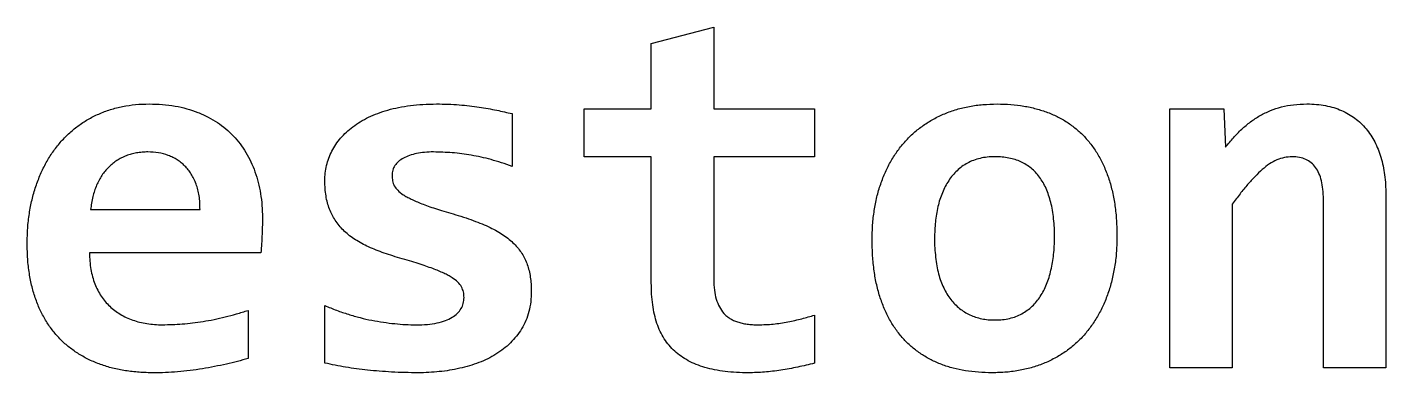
# Model space of a CAD drawing. Extents: x 0 to 260, y 0 to 99.
# Drawn here: x 130.35 to 143.37, y 15.95 to 19.26 of the extents above; entities that cross this region are included whole.
import ezdxf

# ---------------------------------------------------------------- set-up
doc = ezdxf.new("R2010")
doc.units = 0
doc.layers.get('0').update_dxf_attribs({"linetype": 'CONTINUOUS'})

msp = doc.modelspace()

# ---------------------------------------------------------------- linework, layer by layer
at = {"color": 7}
for points in [[(136.332715, 16.810403), (136.332715, 18.020422), (135.688512, 18.020422), (135.688512, 18.480558), (136.332715, 18.480558), (136.332715, 19.106086), (136.930903, 19.262826), (136.930903, 18.480558), (137.897207, 18.480558), (137.897207, 18.020422), (136.930903, 18.020422), (136.930903, 16.843449)], [(134.999017, 18.433965), (134.999013, 17.928373)], [(141.900468, 17.565973), (141.900468, 15.995724), (141.30228, 15.995724), (141.30228, 18.480506), (141.820662, 18.480506), (141.835042, 18.113846)], [(143.372932, 17.658789), (143.372932, 15.995751), (142.774744, 15.995751), (142.774744, 17.612725)], [(130.959084, 17.514115), (132.007352, 17.514247)], [(132.590442, 17.100201), (130.949019, 17.100201)], [(132.467497, 16.54791), (132.467497, 16.08772)], [(133.203735, 16.042397), (133.203735, 16.594026)], [(137.50177, 16.416544), (137.50177, 16.41702)], [(137.897207, 16.501925), (137.897207, 16.041762)], [(131.423543, 15.954555), (131.423543, 15.954767)]]:
    msp.add_lwpolyline(points, dxfattribs=at)
for points in [[(142.709317, 18.522892)], [(138.454413, 17.368224)], [(139.69968, 16.459539)]]:
    msp.add_lwpolyline(points, close=True, dxfattribs=at)
for points in [[(131.148175, 18.472621), (131.186839, 18.484792), (131.226266, 18.494846), (131.266087, 18.502836)], [(131.266087, 18.502836), (131.30697, 18.511038), (131.348267, 18.517124), (131.389751, 18.520828)], [(131.389751, 18.520828), (131.432994, 18.524532), (131.47644, 18.525591), (131.519886, 18.526649)], [(131.519886, 18.526649), (131.562587, 18.526596), (131.605287, 18.524003), (131.647864, 18.521622)], [(131.647864, 18.521622), (131.68833, 18.518711), (131.728684, 18.513684), (131.768652, 18.506541)], [(131.768652, 18.506541), (131.806676, 18.499661), (131.844352, 18.491195), (131.881531, 18.480611)], [(133.806234, 18.468202), (133.840621, 18.477992), (133.875439, 18.486194), (133.910486, 18.493338)], [(133.910486, 18.493338), (133.947876, 18.501011), (133.985527, 18.507096), (134.023365, 18.512123)], [(134.023365, 18.512123), (134.063469, 18.51715), (134.103784, 18.520855), (134.144153, 18.522971)], [(134.144153, 18.522971), (134.187251, 18.525617), (134.23041, 18.525882), (134.273569, 18.526675)], [(134.273569, 18.526675), (134.310967, 18.526464), (134.348366, 18.526675), (134.38573, 18.52403)], [(134.38573, 18.52403), (134.421227, 18.52403), (134.456693, 18.520855), (134.492138, 18.518209)], [(134.492138, 18.518209), (134.525027, 18.515563), (134.557897, 18.513182), (134.590638, 18.509477)], [(134.590638, 18.509477), (134.621647, 18.506038), (134.652541, 18.501275), (134.683386, 18.496513)], [(134.683386, 18.496513), (134.739687, 18.487782), (134.795829, 18.477727), (134.851627, 18.466324)], [(139.259667, 18.474076), (139.29962, 18.485982), (139.340192, 18.495772), (139.381174, 18.503551)], [(139.381174, 18.503551), (139.423967, 18.511488), (139.467207, 18.517309), (139.510589, 18.520749)], [(139.510589, 18.520749), (139.555782, 18.524453), (139.601129, 18.525511), (139.646476, 18.526569)], [(139.646476, 18.526569), (139.690614, 18.526569), (139.734752, 18.523924), (139.778768, 18.521542)], [(139.778768, 18.521542), (139.820665, 18.518632), (139.862451, 18.513605), (139.90387, 18.506461)], [(139.90387, 18.506461), (139.943551, 18.499582), (139.982895, 18.490851), (140.021783, 18.480532)], [(142.266427, 18.46254), (142.300859, 18.476563), (142.336156, 18.488205), (142.372117, 18.497756)], [(142.372117, 18.497756), (142.410124, 18.507811), (142.44887, 18.514954), (142.487872, 18.519452)], [(142.487872, 18.519452), (142.530805, 18.524215), (142.574046, 18.525538), (142.617288, 18.526596)], [(142.617288, 18.526596), (142.648017, 18.526543), (142.678746, 18.526543), (142.709317, 18.522892)], [(142.709316, 18.522839), (142.738004, 18.520193), (142.766551, 18.51596), (142.794875, 18.510668)], [(142.794875, 18.510668), (142.821791, 18.505376), (142.848506, 18.499291), (142.874681, 18.491353)], [(130.836858, 18.314453), (130.867641, 18.337207), (130.899429, 18.358533), (130.932482, 18.377715)], [(130.932482, 18.377715), (130.966128, 18.397294), (131.001084, 18.414545), (131.036734, 18.430208)], [(131.036734, 18.430208), (131.073154, 18.446348), (131.110298, 18.460582), (131.148175, 18.472621)], [(131.881531, 18.480611), (131.917078, 18.470557), (131.952172, 18.458916), (131.986502, 18.445395)], [(131.986502, 18.445395), (132.019819, 18.432166), (132.052417, 18.417244), (132.084283, 18.400813)], [(132.084283, 18.400813), (132.114852, 18.384938), (132.144748, 18.367978), (132.173435, 18.349034)], [(133.543808, 18.35676), (133.569441, 18.372106), (133.595898, 18.386287), (133.622895, 18.399199)], [(133.622895, 18.399199), (133.651578, 18.412957), (133.68087, 18.425393), (133.71061, 18.436585)], [(133.71061, 18.436585), (133.742025, 18.448491), (133.773939, 18.459074), (133.806234, 18.468202)], [(134.851627, 18.466324), (134.900936, 18.45627), (134.949976, 18.444628), (134.999017, 18.433965)], [(138.939722, 18.320221), (138.971294, 18.342181), (139.003875, 18.362687), (139.037503, 18.381313)], [(139.037503, 18.381313), (139.072201, 18.400628), (139.108013, 18.417799), (139.14463, 18.433092)], [(139.14463, 18.433092), (139.182214, 18.448703), (139.220645, 18.462434), (139.259667, 18.474076)], [(140.021783, 18.480532), (140.058991, 18.470478), (140.095782, 18.458836), (140.131786, 18.445316)], [(140.131786, 18.445316), (140.1666, 18.432087), (140.200678, 18.416926), (140.23388, 18.400019)], [(140.23388, 18.400019), (140.266542, 18.383351), (140.298356, 18.365041), (140.328785, 18.344642)], [(142.076617, 18.355411), (142.105768, 18.377106), (142.136248, 18.397188), (142.167927, 18.415074)], [(142.167927, 18.415074), (142.19968, 18.433066), (142.232636, 18.448808), (142.266427, 18.46254)], [(142.874681, 18.491353), (142.899621, 18.483681), (142.924073, 18.47442), (142.948017, 18.464022)], [(142.948017, 18.464022), (142.971136, 18.453968), (142.993781, 18.442855), (143.0156, 18.430235)], [(143.0156, 18.430235), (143.037021, 18.417799), (143.057646, 18.404041), (143.077432, 18.389251)], [(143.077432, 18.389251), (143.096758, 18.374699), (143.115283, 18.359168), (143.132794, 18.342525)], [(130.668618, 18.158428), (130.6937, 18.187665), (130.720184, 18.215711), (130.748424, 18.241851)], [(130.748424, 18.241851), (130.776418, 18.267781), (130.806138, 18.291778), (130.836858, 18.314453)], [(132.173435, 18.349034), (132.201445, 18.330513), (132.228303, 18.310299), (132.253961, 18.288656)], [(132.253961, 18.288656), (132.279373, 18.267225), (132.303608, 18.244391), (132.326578, 18.220341)], [(133.355436, 18.200021), (133.372446, 18.219865), (133.390884, 18.238385), (133.410078, 18.256112)], [(133.410078, 18.256112), (133.430094, 18.274633), (133.450931, 18.292149), (133.472629, 18.308606)], [(133.472629, 18.308606), (133.495468, 18.325804), (133.51926, 18.34197), (133.543808, 18.35676)], [(138.767887, 18.169223), (138.793501, 18.197507), (138.820481, 18.224574), (138.849131, 18.249736)], [(138.849131, 18.249736), (138.877875, 18.274871), (138.908298, 18.29834), (138.939722, 18.320221)], [(140.328785, 18.344642), (140.358615, 18.324534), (140.387115, 18.302679), (140.414344, 18.279237)], [(140.414344, 18.279237), (140.441853, 18.255425), (140.468065, 18.230368), (140.492712, 18.203725)], [(141.911972, 18.202984), (141.937472, 18.231109), (141.96399, 18.258335), (141.991778, 18.284238)], [(141.991778, 18.284238), (142.0188, 18.309373), (142.047023, 18.333318), (142.076617, 18.355411)], [(143.132794, 18.342525), (143.150621, 18.325592), (143.167396, 18.307521), (143.183122, 18.288603)], [(143.183122, 18.288603), (143.199002, 18.269553), (143.213815, 18.249524), (143.227698, 18.228913)], [(130.59672, 18.065692), (130.619069, 18.097812), (130.643119, 18.128742), (130.668618, 18.158428)], [(132.326578, 18.220341), (132.349487, 18.196264), (132.371137, 18.171208), (132.391285, 18.144855)], [(132.391285, 18.144855), (132.411531, 18.118397), (132.430259, 18.090774), (132.447365, 18.062173)], [(133.271316, 18.074211), (133.28273, 18.096436), (133.295538, 18.118053), (133.309421, 18.138928)], [(133.309421, 18.138928), (133.323563, 18.160095), (133.338817, 18.18068), (133.355436, 18.200021)], [(138.69527, 18.080059), (138.717776, 18.111094), (138.74214, 18.140781), (138.767887, 18.169223)], [(140.492712, 18.203725), (140.517588, 18.176843), (140.540869, 18.14848), (140.562453, 18.118899)], [(140.562453, 18.118899), (140.584635, 18.088472), (140.605027, 18.056749), (140.623566, 18.023993)], [(141.835042, 18.113846), (141.860323, 18.143876), (141.885604, 18.173906), (141.911972, 18.202984)], [(143.227698, 18.228913), (143.241764, 18.208011), (143.254875, 18.186501), (143.266523, 18.164223)], [(143.266523, 18.164223), (143.278694, 18.140939), (143.289267, 18.116809), (143.298877, 18.092309)], [(130.534169, 17.965044), (130.553317, 17.999599), (130.574151, 18.033254), (130.59672, 18.065692)], [(131.211445, 17.984756), (131.19747, 17.97576), (131.184113, 17.965706), (131.171182, 17.955281)], [(131.254584, 18.009097), (131.239827, 18.001689), (131.225331, 17.993487), (131.211445, 17.984756)], [(131.300598, 18.03), (131.284924, 18.023914), (131.269619, 18.01677), (131.254584, 18.009097)], [(131.348769, 18.045875), (131.332432, 18.041641), (131.316329, 18.036349), (131.300598, 18.03)], [(131.399098, 18.056722), (131.382183, 18.053812), (131.365355, 18.050372), (131.348769, 18.045875)], [(131.452302, 18.063866), (131.434479, 18.06122), (131.416741, 18.059897), (131.399098, 18.056722)], [(131.508382, 18.066512), (131.489658, 18.066459), (131.470933, 18.066459), (131.452302, 18.063866)], [(131.609038, 18.058575), (131.575822, 18.063866), (131.542101, 18.065189), (131.508382, 18.066512)], [(131.703224, 18.033439), (131.672712, 18.044816), (131.64111, 18.053547), (131.609038, 18.058575)], [(131.747081, 18.014654), (131.732805, 18.021533), (131.718145, 18.027883), (131.703224, 18.033439)], [(131.788063, 17.991635), (131.774854, 18.000102), (131.761155, 18.007774), (131.747081, 18.014654)], [(131.826888, 17.963589), (131.814472, 17.973643), (131.801522, 17.982904), (131.788063, 17.991635)], [(132.447365, 18.062173), (132.464767, 18.033095), (132.480489, 18.003012), (132.494818, 17.972294)], [(132.494818, 17.972294), (132.509502, 17.940835), (132.522723, 17.908688), (132.534362, 17.875959)], [(133.220986, 17.936893), (133.226661, 17.960441), (133.233538, 17.98383), (133.241838, 18.006637)], [(133.241838, 18.006637), (133.250244, 18.029656), (133.260107, 18.05233), (133.271316, 18.074211)], [(133.909045, 17.974463), (133.896191, 17.963086), (133.884849, 17.950122), (133.875253, 17.935623)], [(133.956497, 18.006822), (133.939612, 17.997562), (133.923387, 17.987243), (133.909045, 17.974463)], [(134.015453, 18.032751), (133.995191, 18.025607), (133.975428, 18.017141), (133.956497, 18.006822)], [(134.083756, 18.051537), (134.060626, 18.046774), (134.037738, 18.040689), (134.015453, 18.032751)], [(134.159967, 18.062914), (134.134387, 18.060268), (134.10893, 18.056828), (134.083756, 18.051537)], [(134.245526, 18.066618), (134.216957, 18.066512), (134.188387, 18.066512), (134.159967, 18.062914)], [(134.42527, 18.05868), (134.365514, 18.063443), (134.30552, 18.06503), (134.245526, 18.066618)], [(134.607171, 18.034868), (134.546872, 18.045187), (134.486195, 18.053653), (134.42527, 18.05868)], [(134.700638, 18.016876), (134.669641, 18.023491), (134.638457, 18.029576), (134.607171, 18.034868)], [(134.796981, 17.993064), (134.76506, 18.001795), (134.732951, 18.009732), (134.700638, 18.016876)], [(134.896199, 17.963589), (134.863373, 17.974172), (134.830279, 17.983962), (134.796981, 17.993064)], [(138.577358, 17.874451), (138.593902, 17.910963), (138.6121, 17.946735), (138.632, 17.981581)], [(138.632, 17.981581), (138.651373, 18.015474), (138.672357, 18.048467), (138.69527, 18.080059)], [(139.420718, 17.986052), (139.400996, 17.978379), (139.381805, 17.969648), (139.3632, 17.959435)], [(139.483988, 18.005367), (139.46249, 18.00034), (139.441314, 17.99399), (139.420718, 17.986052)], [(139.55301, 18.016744), (139.5298, 18.014098), (139.506716, 18.010658), (139.483988, 18.005367)], [(139.627779, 18.020448), (139.602812, 18.020422), (139.577839, 18.020422), (139.55301, 18.016744)], [(139.696077, 18.017538), (139.673386, 18.020183), (139.65058, 18.020183), (139.627779, 18.020448)], [(139.760066, 18.008277), (139.738899, 18.012511), (139.717541, 18.015686), (139.696077, 18.017538)], [(139.819741, 17.993196), (139.800186, 17.999546), (139.780213, 18.004308), (139.760066, 18.008277)], [(139.875102, 17.9715), (139.857108, 17.979702), (139.838617, 17.987111), (139.819741, 17.993196)], [(139.926149, 17.944195), (139.909706, 17.954249), (139.892638, 17.96351), (139.875102, 17.9715)], [(140.623566, 18.023993), (140.642682, 17.990206), (140.659828, 17.955334), (140.675332, 17.919748)], [(142.328978, 17.990206), (142.304078, 17.979623), (142.280371, 17.966394), (142.2578, 17.951365)], [(142.400876, 18.012431), (142.376246, 18.007669), (142.352096, 17.999996), (142.328978, 17.990206)], [(142.474931, 18.020369), (142.450089, 18.017723), (142.425246, 18.017194), (142.400876, 18.012431)], [(142.545392, 18.014019), (142.522169, 18.018252), (142.498551, 18.01931), (142.474931, 18.020369)], [(142.605786, 17.995233), (142.586574, 18.003964), (142.566141, 18.01005), (142.545392, 18.014019)], [(142.657552, 17.962875), (142.641748, 17.975839), (142.624336, 17.986687), (142.605786, 17.995233)], [(143.298877, 18.092309), (143.308799, 18.066909), (143.317697, 18.041377), (143.325479, 18.015394)], [(143.325479, 18.015394), (143.333565, 17.988381), (143.340449, 17.960996), (143.346328, 17.933427)], [(130.433512, 17.735677), (130.44701, 17.775894), (130.462448, 17.815475), (130.479527, 17.854316)], [(130.479527, 17.854316), (130.4961, 17.891993), (130.51422, 17.929008), (130.534169, 17.965044)], [(131.066931, 17.841696), (131.047188, 17.812009), (131.030717, 17.780286), (131.016603, 17.747504)], [(131.133077, 17.921494), (131.108342, 17.897417), (131.086095, 17.870482), (131.066931, 17.841696)], [(131.171182, 17.955281), (131.157984, 17.944698), (131.14523, 17.933321), (131.133077, 17.921494)], [(131.862117, 17.931971), (131.850916, 17.943084), (131.839163, 17.953667), (131.826888, 17.963589)], [(131.894471, 17.896015), (131.884424, 17.908715), (131.873559, 17.920621), (131.862117, 17.931971)], [(131.92323, 17.855031), (131.914396, 17.869318), (131.904872, 17.882944), (131.894471, 17.896015)], [(131.948395, 17.809734), (131.940779, 17.825344), (131.932374, 17.840373), (131.92323, 17.855031)], [(132.534362, 17.875959), (132.546284, 17.842436), (132.556546, 17.808332), (132.565278, 17.773856)], [(133.203733, 17.790208), (133.204553, 17.815078), (133.205373, 17.839711), (133.208045, 17.864265)], [(133.208045, 17.864265), (133.210715, 17.888606), (133.215234, 17.912948), (133.220986, 17.936893)], [(133.854404, 17.891781), (133.849914, 17.875642), (133.848924, 17.858497), (133.847932, 17.841537)], [(133.847932, 17.841537), (133.849122, 17.82381), (133.850287, 17.80595), (133.853684, 17.788382)], [(133.875253, 17.935623), (133.866199, 17.922129), (133.858698, 17.907312), (133.854404, 17.891781)], [(134.999013, 17.928373), (134.96484, 17.940279), (134.930667, 17.95245), (134.896199, 17.963589)], [(138.531343, 17.758696), (138.544858, 17.79796), (138.560221, 17.836616), (138.577358, 17.874451)], [(139.220842, 17.842251), (139.207243, 17.826112), (139.195038, 17.808861), (139.183456, 17.791213)], [(139.263981, 17.886833), (139.248844, 17.872811), (139.234174, 17.858047), (139.220842, 17.842251)], [(139.310715, 17.926362), (139.294313, 17.914191), (139.27892, 17.900698), (139.263981, 17.886833)], [(139.3632, 17.959435), (139.344986, 17.949646), (139.327334, 17.938533), (139.310715, 17.926362)], [(139.972883, 17.911122), (139.958061, 17.923028), (139.94241, 17.934141), (139.926149, 17.944195)], [(140.015302, 17.871567), (140.002057, 17.88559), (139.987896, 17.898925), (139.972883, 17.911122)], [(140.053408, 17.825556), (140.041624, 17.841696), (140.028947, 17.857041), (140.015302, 17.871567)], [(140.675332, 17.919748), (140.691517, 17.882574), (140.705913, 17.844659), (140.718471, 17.806136)], [(142.188778, 17.898158), (142.16473, 17.876991), (142.142068, 17.854316), (142.119756, 17.831297)], [(142.2578, 17.951365), (142.233537, 17.935226), (142.210587, 17.917366), (142.188778, 17.898158)], [(142.699972, 17.918292), (142.68778, 17.934697), (142.673482, 17.949857), (142.657552, 17.962875)], [(142.732326, 17.861513), (142.723499, 17.881357), (142.712924, 17.900751), (142.699972, 17.918292)], [(142.756051, 17.791054), (142.750137, 17.815131), (142.742364, 17.838785), (142.732326, 17.861513)], [(143.346328, 17.933427), (143.352467, 17.90464), (143.357512, 17.875615), (143.361428, 17.846432)], [(143.361428, 17.846432), (143.365495, 17.81611), (143.368344, 17.785657), (143.370056, 17.755124)], [(130.397564, 17.609153), (130.407679, 17.651831), (130.419559, 17.694111), (130.433512, 17.735677)], [(131.016603, 17.747504), (131.001367, 17.712129), (130.988876, 17.675564), (130.979935, 17.638231)], [(131.969964, 17.75941), (131.963609, 17.776608), (131.956442, 17.793356), (131.948395, 17.809734)], [(131.987219, 17.704774), (131.982376, 17.723295), (131.976615, 17.741498), (131.969964, 17.75941)], [(132.565278, 17.773856), (132.574235, 17.738508), (132.581581, 17.702736), (132.587566, 17.666727)], [(133.206609, 17.714722), (133.204704, 17.739857), (133.204227, 17.765019), (133.203733, 17.790208)], [(133.215237, 17.644978), (133.211405, 17.667997), (133.208387, 17.691386), (133.206609, 17.714722)], [(133.853684, 17.788382), (133.856809, 17.772242), (133.861814, 17.756182), (133.869501, 17.741657)], [(133.869501, 17.741657), (133.877814, 17.726046), (133.889265, 17.711944), (133.901855, 17.699217)], [(138.495395, 17.63503), (138.505372, 17.676781), (138.517371, 17.718082), (138.531343, 17.758696)], [(139.150383, 17.735836), (139.140043, 17.716521), (139.130793, 17.696466), (139.122343, 17.676172)], [(139.183456, 17.791213), (139.171652, 17.773221), (139.160495, 17.754806), (139.150383, 17.735836)], [(140.0872, 17.773777), (140.076836, 17.791504), (140.065602, 17.80894), (140.053408, 17.825556)], [(140.116678, 17.716257), (140.107915, 17.735836), (140.098035, 17.75515), (140.0872, 17.773777)], [(140.141123, 17.652995), (140.133842, 17.674426), (140.125875, 17.695619), (140.116678, 17.716257)], [(140.718471, 17.806136), (140.731647, 17.765734), (140.742802, 17.724644), (140.752262, 17.683184)], [(142.048577, 17.754383), (142.023429, 17.725464), (141.99948, 17.695487), (141.975961, 17.665218)], [(142.119756, 17.831297), (142.095422, 17.806162), (142.071501, 17.780736), (142.048577, 17.754383)], [(142.769711, 17.708372), (142.767018, 17.73618), (142.762716, 17.763882), (142.756051, 17.791054)], [(143.370056, 17.755124), (143.371855, 17.72303), (143.372385, 17.690909), (143.372932, 17.658789)], [(130.371681, 17.476121), (130.378598, 17.520782), (130.387145, 17.56518), (130.397564, 17.609153)], [(130.979935, 17.638231), (130.970152, 17.597379), (130.964618, 17.555602), (130.959084, 17.514115)], [(131.999442, 17.645798), (131.996382, 17.665642), (131.992308, 17.685353), (131.987219, 17.704774)], [(132.005913, 17.582536), (132.004775, 17.603703), (132.002674, 17.624843), (131.999442, 17.645798)], [(132.007352, 17.514247), (132.007244, 17.537001), (132.007135, 17.559808), (132.005913, 17.582536)], [(132.587566, 17.666727), (132.593746, 17.629553), (132.598474, 17.592141), (132.601227, 17.55457)], [(133.228897, 17.579546), (133.223261, 17.601242), (133.21888, 17.622991), (133.215237, 17.644978)], [(133.901855, 17.699217), (133.91778, 17.683078), (133.935522, 17.669134), (133.95434, 17.656805)], [(133.95434, 17.656805), (133.965757, 17.649396), (133.977568, 17.642517), (133.98957, 17.635903)], [(133.98957, 17.635903), (134.003053, 17.628494), (134.016777, 17.62188), (134.030551, 17.615001)], [(134.030551, 17.615001), (134.046257, 17.607328), (134.062027, 17.599655), (134.078004, 17.592776)], [(134.078004, 17.592776), (134.095787, 17.584838), (134.113825, 17.577694), (134.131927, 17.570551)], [(138.47023, 17.504881), (138.477001, 17.54859), (138.485126, 17.592035), (138.495395, 17.63503)], [(139.098617, 17.611455), (139.091423, 17.588701), (139.085333, 17.565682), (139.079925, 17.542425)], [(139.122343, 17.676172), (139.113511, 17.655006), (139.10555, 17.633363), (139.098617, 17.611455)], [(140.161972, 17.583251), (140.155961, 17.606798), (140.148936, 17.630002), (140.141123, 17.652995)], [(140.177789, 17.507765), (140.173574, 17.533165), (140.168341, 17.558353), (140.161972, 17.583251)], [(140.752262, 17.683184), (140.762245, 17.639448), (140.770344, 17.595316), (140.776707, 17.550892)], [(141.975961, 17.665218), (141.95046, 17.632384), (141.925464, 17.599205), (141.900468, 17.565973)], [(142.774744, 17.612725), (142.773765, 17.64466), (142.772786, 17.676569), (142.769711, 17.708372)], [(130.355863, 17.335918), (130.359042, 17.382855), (130.364478, 17.429633), (130.371681, 17.476121)], [(132.601227, 17.55457), (132.604083, 17.515597), (132.604812, 17.476491), (132.60554, 17.437386)], [(133.24831, 17.519168), (133.240721, 17.539012), (133.234244, 17.559094), (133.228897, 17.579546)], [(133.273474, 17.463077), (133.264063, 17.481333), (133.255662, 17.500013), (133.24831, 17.519168)], [(133.303671, 17.411324), (133.292791, 17.427993), (133.282652, 17.445323), (133.273474, 17.463077)], [(134.131927, 17.570551), (134.152186, 17.562613), (134.172524, 17.554676), (134.19304, 17.547532)], [(134.19304, 17.547532), (134.216614, 17.539065), (134.240422, 17.531392), (134.264219, 17.523719)], [(134.264219, 17.523719), (134.290542, 17.515253), (134.316849, 17.506521), (134.343306, 17.498584)], [(134.343306, 17.498584), (134.3729, 17.489588), (134.402679, 17.481121), (134.43246, 17.472655)], [(134.43246, 17.472655), (134.466343, 17.462601), (134.500226, 17.452546), (134.533835, 17.441778)], [(138.454413, 17.368277), (138.457644, 17.413997), (138.463208, 17.459558), (138.47023, 17.504881)], [(139.079925, 17.542425), (139.068677, 17.494112), (139.060375, 17.445085), (139.05548, 17.395767)], [(140.188573, 17.425797), (140.185658, 17.453208), (140.182308, 17.480566), (140.177789, 17.507765)], [(140.776707, 17.550892), (140.783407, 17.50414), (140.788182, 17.457124), (140.791087, 17.409975)], [(130.35083, 17.188466), (130.351686, 17.237705), (130.352541, 17.286891), (130.355863, 17.335918)], [(132.604821, 17.368382), (132.60422, 17.339146), (132.603053, 17.30991), (132.601945, 17.280673)], [(132.60554, 17.437386), (132.605417, 17.414367), (132.605294, 17.391401), (132.604821, 17.368382)], [(133.33962, 17.361715), (133.326687, 17.37759), (133.314791, 17.394179), (133.303671, 17.411324)], [(133.381321, 17.316418), (133.366665, 17.330706), (133.352618, 17.345813), (133.33962, 17.361715)], [(134.533835, 17.441778), (134.564985, 17.431724), (134.595899, 17.420876), (134.626583, 17.409419)], [(134.626583, 17.409419), (134.654818, 17.398836), (134.682859, 17.387988), (134.710703, 17.376346)], [(134.710703, 17.376346), (134.736384, 17.365763), (134.761899, 17.354651), (134.786915, 17.342559)], [(134.786915, 17.342559), (134.810077, 17.331447), (134.83281, 17.319276), (134.855218, 17.306602)], [(138.449381, 17.224343), (138.450201, 17.272418), (138.451021, 17.320413), (138.454413, 17.368224)], [(139.05548, 17.395767), (139.050336, 17.343961), (139.048955, 17.291838), (139.047569, 17.239689)], [(140.195762, 17.338088), (140.19428, 17.367377), (140.191677, 17.396613), (140.188573, 17.425797)], [(140.197932, 17.244663), (140.197641, 17.275805), (140.197349, 17.306973), (140.195762, 17.338088)], [(140.791087, 17.409975), (140.794183, 17.359731), (140.795151, 17.309354), (140.79612, 17.25903)], [(132.601945, 17.280673), (132.600762, 17.249505), (132.599643, 17.218337), (132.597631, 17.187196)], [(133.428773, 17.273979), (133.412265, 17.287208), (133.39647, 17.301522), (133.381321, 17.316418)], [(133.481977, 17.235165), (133.4637, 17.247336), (133.445855, 17.2603), (133.428773, 17.273979)], [(133.541652, 17.198493), (133.521343, 17.210135), (133.501414, 17.222306), (133.481977, 17.235165)], [(133.60636, 17.164706), (133.584405, 17.17529), (133.562821, 17.186402), (133.541652, 17.198493)], [(134.855218, 17.306602), (134.876017, 17.294961), (134.896531, 17.282525), (134.916331, 17.269217)], [(134.916331, 17.269217), (134.935206, 17.256517), (134.953432, 17.242758), (134.970973, 17.228233)], [(134.970973, 17.228233), (134.987181, 17.214739), (135.002804, 17.20069), (135.017706, 17.18582)], [(138.454413, 17.070435), (138.451336, 17.121658), (138.450357, 17.172988), (138.449381, 17.224343)], [(139.047569, 17.239689), (139.047784, 17.20823), (139.047992, 17.176798), (139.049738, 17.145445)], [(140.189303, 17.083691), (140.194936, 17.137137), (140.196434, 17.190953), (140.197932, 17.244663)], [(140.79612, 17.25903), (140.795194, 17.211299), (140.794268, 17.163568), (140.791087, 17.115943)], [(130.355863, 17.041013), (130.352505, 17.090041), (130.351668, 17.139227), (130.35083, 17.188466)], [(130.949019, 17.100201), (130.949371, 17.072843), (130.949725, 17.045485), (130.951894, 17.018259)], [(132.597631, 17.187196), (132.595752, 17.158171), (132.593097, 17.129199), (132.590442, 17.100201)], [(133.67682, 17.133803), (133.653057, 17.143328), (133.629502, 17.153647), (133.60636, 17.164706)], [(133.75375, 17.104302), (133.727945, 17.113827), (133.702263, 17.123352), (133.67682, 17.133803)], [(133.834994, 17.076282), (133.807728, 17.085014), (133.780672, 17.094539), (133.75375, 17.104302)], [(133.92271, 17.049824), (133.893392, 17.058291), (133.864074, 17.066757), (133.834994, 17.076282)], [(135.017706, 17.18582), (135.032129, 17.171532), (135.045876, 17.156372), (135.058688, 17.140523)], [(135.058688, 17.140523), (135.071118, 17.125177), (135.082664, 17.109091), (135.093199, 17.092343)], [(135.093199, 17.092343), (135.103552, 17.075938), (135.112924, 17.058846), (135.121239, 17.041305)], [(138.468793, 16.92592), (138.462092, 16.973889), (138.457318, 17.022122), (138.454413, 17.070435)], [(139.049738, 17.145445), (139.051352, 17.115917), (139.054329, 17.086442), (139.057647, 17.057021)], [(140.163419, 16.933434), (140.174952, 16.98299), (140.183975, 17.033182), (140.189303, 17.083691)], [(140.791087, 17.115943), (140.788061, 17.070488), (140.782991, 17.025112), (140.775988, 16.980053)], [(130.371681, 16.90298), (130.364428, 16.948753), (130.359027, 16.994817), (130.355863, 17.041013)], [(130.951894, 17.018259), (130.953948, 16.992595), (130.957625, 16.966851), (130.96196, 16.941318)], [(130.96196, 16.941318), (130.966065, 16.917241), (130.970759, 16.893085), (130.977059, 16.869431)], [(134.015458, 17.022678), (133.984579, 17.031938), (133.953644, 17.040934), (133.92271, 17.049824)], [(134.098859, 16.996749), (134.071191, 17.005745), (134.043347, 17.014211), (134.015458, 17.022678)], [(134.172914, 16.971613), (134.148281, 16.98008), (134.123641, 16.988547), (134.098859, 16.996749)], [(134.237622, 16.948595), (134.216167, 16.956532), (134.194543, 16.964205), (134.172914, 16.971613)], [(134.294421, 16.92637), (134.275614, 16.934042), (134.256684, 16.941451), (134.237622, 16.948595)], [(135.121239, 17.041305), (135.129663, 17.023577), (135.137003, 17.005242), (135.143528, 16.986668)], [(135.143528, 16.986668), (135.150166, 16.967883), (135.155963, 16.948568), (135.160784, 16.929148)], [(135.160784, 16.929148), (135.165843, 16.908775), (135.169825, 16.888084), (135.173007, 16.867315)], [(139.057647, 17.057021), (139.060766, 17.029345), (139.064195, 17.001696), (139.069151, 16.974338)], [(139.069151, 16.974338), (139.073789, 16.948674), (139.079761, 16.923327), (139.086407, 16.898138)], [(140.144726, 16.86369), (140.151936, 16.886708), (140.157958, 16.909965), (140.163419, 16.933434)], [(140.775988, 16.980053), (140.769156, 16.936106), (140.760483, 16.89245), (140.750103, 16.849217)], [(130.397564, 16.774287), (130.387038, 16.816753), (130.378533, 16.859721), (130.371681, 16.90298)], [(130.977059, 16.869431), (130.983103, 16.846677), (130.990625, 16.824399), (130.999347, 16.802545)], [(130.999347, 16.802545), (131.007667, 16.781642), (131.017079, 16.761349), (131.027387, 16.741452)], [(134.34403, 16.904674), (134.327666, 16.912347), (134.311093, 16.91949), (134.294421, 16.92637)], [(134.387169, 16.882978), (134.373043, 16.890651), (134.358619, 16.897795), (134.34403, 16.904674)], [(134.423837, 16.861282), (134.411862, 16.868955), (134.39963, 16.876099), (134.387169, 16.882978)], [(134.479198, 16.818128), (134.462659, 16.834797), (134.443595, 16.848661), (134.423837, 16.861282)], [(134.513709, 16.772832), (134.504372, 16.789501), (134.492616, 16.804688), (134.479198, 16.818128)], [(135.173007, 16.867315), (135.176331, 16.845619), (135.178783, 16.823791), (135.180196, 16.801883)], [(135.180196, 16.801883), (135.181704, 16.7786), (135.182022, 16.755422), (135.182366, 16.732139)], [(136.336311, 16.701844), (136.334115, 16.737986), (136.333411, 16.774208), (136.332715, 16.810403)], [(136.930903, 16.843449), (136.932146, 16.809847), (136.93339, 16.776218), (136.937374, 16.742802)], [(138.493238, 16.791485), (138.483113, 16.835908), (138.475098, 16.880808), (138.468793, 16.92592)], [(139.086407, 16.898138), (139.092675, 16.874326), (139.099541, 16.850725), (139.107976, 16.827653)], [(139.107976, 16.827653), (139.11594, 16.805958), (139.125303, 16.784632), (139.135297, 16.763677)], [(140.121001, 16.798258), (140.129725, 16.819689), (140.137779, 16.841571), (140.144726, 16.86369)], [(140.750103, 16.849217), (140.740097, 16.807519), (140.728506, 16.766191), (140.714874, 16.725551)], [(130.433512, 16.654219), (130.419506, 16.693589), (130.407614, 16.7337), (130.397564, 16.774287)], [(131.027387, 16.741452), (131.037463, 16.721873), (131.048396, 16.702929), (131.06046, 16.684646)], [(131.06046, 16.684646), (131.072152, 16.666919), (131.084907, 16.64988), (131.098566, 16.633608)], [(134.532401, 16.724678), (134.52866, 16.741346), (134.522181, 16.757751), (134.513709, 16.772832)], [(134.530965, 16.615325), (134.535529, 16.633317), (134.536841, 16.651997), (134.538154, 16.670729)], [(134.538154, 16.670729), (134.537254, 16.688985), (134.536328, 16.707056), (134.532401, 16.724678)], [(135.182366, 16.732139), (135.18136, 16.698034), (135.180328, 16.663929), (135.176606, 16.630063)], [(136.346375, 16.601911), (136.341671, 16.635063), (136.338345, 16.668427), (136.336311, 16.701844)], [(136.937374, 16.742802), (136.940904, 16.713142), (136.946582, 16.683641), (136.955347, 16.655092)], [(138.527749, 16.667104), (138.514253, 16.707956), (138.502802, 16.749522), (138.493238, 16.791485)], [(139.135297, 16.763677), (139.144766, 16.743833), (139.154802, 16.724228), (139.166213, 16.705442)], [(139.166213, 16.705442), (139.177294, 16.687186), (139.189676, 16.66975), (139.202881, 16.652949)], [(140.024658, 16.632179), (140.037747, 16.648319), (140.049942, 16.665146), (140.061326, 16.682503)], [(140.061326, 16.682503), (140.07305, 16.700495), (140.083916, 16.718857), (140.09368, 16.73788)], [(140.09368, 16.73788), (140.103774, 16.757459), (140.112693, 16.777779), (140.121001, 16.798258)], [(140.714874, 16.725551), (140.701623, 16.686048), (140.686447, 16.647181), (140.669578, 16.609081)], [(130.479527, 16.543491), (130.462245, 16.579554), (130.446911, 16.616542), (130.433512, 16.654219)], [(130.534888, 16.442103), (130.514633, 16.474885), (130.496176, 16.508751), (130.479527, 16.543491)], [(131.098566, 16.633608), (131.11209, 16.617468), (131.1265, 16.602123), (131.141704, 16.587571)], [(131.141704, 16.587571), (131.15695, 16.573018), (131.172993, 16.559234), (131.189876, 16.546587)], [(131.189876, 16.546587), (131.206909, 16.533887), (131.224797, 16.522245), (131.24308, 16.511371)], [(132.356775, 16.514149), (132.393811, 16.524997), (132.430654, 16.536374), (132.467497, 16.54791)], [(133.203735, 16.594026), (133.241177, 16.578416), (133.27862, 16.562858), (133.316614, 16.54873)], [(133.316614, 16.54873), (133.35383, 16.534971), (133.391573, 16.522536), (133.429493, 16.51063)], [(134.474166, 16.520419), (134.487668, 16.533648), (134.499547, 16.548703), (134.509396, 16.565002)], [(134.509396, 16.565002), (134.518887, 16.580612), (134.526488, 16.597678), (134.530965, 16.615325)], [(135.176606, 16.630063), (135.173148, 16.598577), (135.167351, 16.567277), (135.15935, 16.536585)], [(136.363631, 16.508434), (136.356511, 16.539311), (136.350826, 16.570531), (136.346375, 16.601911)], [(136.955347, 16.655092), (136.963203, 16.629428), (136.97354, 16.604636), (136.986263, 16.581035)], [(136.986263, 16.581035), (136.998154, 16.559075), (137.012129, 16.537988), (137.028683, 16.519202)], [(138.571607, 16.552778), (138.555197, 16.590163), (138.540552, 16.628343), (138.527749, 16.667104)], [(138.624092, 16.447818), (138.604687, 16.48179), (138.587336, 16.516927), (138.571607, 16.552778)], [(139.202881, 16.652949), (139.215491, 16.63681), (139.228855, 16.621464), (139.243143, 16.606938)], [(139.243143, 16.606938), (139.25718, 16.592651), (139.27211, 16.579263), (139.28772, 16.566668)], [(139.28772, 16.566668), (139.302859, 16.554498), (139.318636, 16.543121), (139.335172, 16.532881)], [(139.884458, 16.51571), (139.902418, 16.525499), (139.919611, 16.536876), (139.936224, 16.548783)], [(139.936224, 16.548783), (139.952806, 16.560689), (139.96881, 16.573653), (139.983677, 16.587597)], [(139.983677, 16.587597), (139.998358, 16.601355), (140.011931, 16.616489), (140.024658, 16.632179)], [(140.669578, 16.609081), (140.653304, 16.572304), (140.635452, 16.536215), (140.615655, 16.501237)], [(130.599596, 16.349366), (130.576275, 16.379), (130.55472, 16.410035), (130.534888, 16.442103)], [(131.24308, 16.511371), (131.261789, 16.500258), (131.280912, 16.489675), (131.300598, 16.480441)], [(131.300598, 16.480441), (131.320723, 16.470916), (131.341438, 16.462714), (131.36243, 16.455305)], [(131.36243, 16.455305), (131.384172, 16.447632), (131.406212, 16.440753), (131.428576, 16.435197)], [(131.428576, 16.435197), (131.451562, 16.429376), (131.47489, 16.425143), (131.498317, 16.421439)], [(131.498317, 16.421439), (131.522423, 16.417735), (131.546635, 16.414559), (131.570933, 16.412707)], [(131.570933, 16.412707), (131.596513, 16.410062), (131.622188, 16.410062), (131.647864, 16.409797)], [(131.647864, 16.409797), (131.710725, 16.412443), (131.773586, 16.412972), (131.836236, 16.417735)], [(131.836236, 16.417735), (131.903385, 16.422762), (131.970292, 16.431493), (132.03683, 16.442076)], [(132.03683, 16.442076), (132.071937, 16.447632), (132.106942, 16.453718), (132.141801, 16.460862)], [(132.141801, 16.460862), (132.177443, 16.468005), (132.212933, 16.475943), (132.248209, 16.484674)], [(132.248209, 16.484674), (132.28461, 16.49367), (132.320784, 16.503724), (132.356775, 16.514149)], [(133.429493, 16.51063), (133.466648, 16.498988), (133.503971, 16.487876), (133.541654, 16.478271)], [(133.541654, 16.478271), (133.578986, 16.468746), (133.616671, 16.46028), (133.654533, 16.453136)], [(133.654533, 16.453136), (133.691295, 16.445992), (133.728224, 16.439907), (133.765255, 16.43435)], [(133.765255, 16.43435), (133.801105, 16.429059), (133.837051, 16.424296), (133.873102, 16.420592)], [(133.873102, 16.420592), (133.907774, 16.416888), (133.942543, 16.414242), (133.977353, 16.412655)], [(133.977353, 16.412655), (134.01112, 16.410009), (134.044924, 16.410009), (134.078729, 16.409744)], [(134.078729, 16.409744), (134.11473, 16.40985), (134.150731, 16.40985), (134.186575, 16.413977)], [(134.186575, 16.413977), (134.218182, 16.416623), (134.249666, 16.421121), (134.280761, 16.427736)], [(134.280761, 16.427736), (134.307382, 16.433292), (134.333719, 16.440436), (134.35913, 16.449961)], [(134.35913, 16.449961), (134.381593, 16.458427), (134.403334, 16.469011), (134.423838, 16.481605)], [(134.423838, 16.481605), (134.441933, 16.492717), (134.459062, 16.505682), (134.474166, 16.520419)], [(135.129872, 16.44959), (135.118399, 16.422523), (135.104929, 16.396303), (135.089609, 16.371221)], [(135.15935, 16.536585), (135.151619, 16.506926), (135.141832, 16.477795), (135.129872, 16.44959)], [(136.387357, 16.423608), (136.378059, 16.451469), (136.37023, 16.479832), (136.363631, 16.508434)], [(136.418272, 16.345953), (136.406316, 16.371088), (136.396177, 16.39715), (136.387357, 16.423608)], [(137.028683, 16.519202), (137.036877, 16.509942), (137.045704, 16.501211), (137.055285, 16.493273)], [(137.055285, 16.493273), (137.065016, 16.485336), (137.075526, 16.478456), (137.086201, 16.471577)], [(137.086201, 16.471577), (137.097414, 16.464433), (137.108807, 16.457819), (137.120712, 16.452263)], [(137.120712, 16.452263), (137.133237, 16.446177), (137.146329, 16.441415), (137.159537, 16.437181)], [(137.159537, 16.437181), (137.173753, 16.432419), (137.188099, 16.428186), (137.202675, 16.425011)], [(137.202675, 16.425011), (137.218315, 16.421571), (137.234219, 16.41919), (137.250128, 16.417073)], [(137.250128, 16.417073), (137.267117, 16.414427), (137.284109, 16.412575), (137.301175, 16.411252)], [(137.301175, 16.411252), (137.319572, 16.411252), (137.338055, 16.408606), (137.356536, 16.408606)], [(137.356536, 16.408606), (137.405035, 16.412046), (137.453534, 16.412046), (137.50177, 16.416544)], [(137.50177, 16.41702), (137.549025, 16.421518), (137.596027, 16.428926), (137.642689, 16.437922)], [(137.642689, 16.437922), (137.687597, 16.446653), (137.732189, 16.456708), (137.776419, 16.468138)], [(137.776419, 16.468138), (137.816884, 16.478721), (137.857045, 16.490363), (137.897207, 16.501925)], [(138.685205, 16.353626), (138.663102, 16.383868), (138.642656, 16.4153), (138.624092, 16.447818)], [(139.335172, 16.532881), (139.351788, 16.522562), (139.369168, 16.513567), (139.386939, 16.505576)], [(139.386939, 16.505576), (139.404774, 16.497374), (139.423002, 16.49023), (139.441581, 16.48388)], [(139.441581, 16.48388), (139.460665, 16.47753), (139.480121, 16.472239), (139.499818, 16.468005)], [(139.499818, 16.468005), (139.520461, 16.463507), (139.54137, 16.460597), (139.562369, 16.458745)], [(139.562369, 16.458745), (139.584113, 16.456099), (139.605955, 16.456099), (139.627789, 16.455835)], [(139.627789, 16.455835), (139.651805, 16.455914), (139.675825, 16.455914), (139.69968, 16.459539)], [(139.699681, 16.459618), (139.72193, 16.462264), (139.744034, 16.465968), (139.765827, 16.470995)], [(139.765827, 16.470995), (139.786795, 16.476022), (139.807473, 16.482108), (139.827659, 16.489781)], [(139.827659, 16.489781), (139.847164, 16.496924), (139.866208, 16.505656), (139.884458, 16.51571)], [(140.615655, 16.501237), (140.596335, 16.467079), (140.57516, 16.43398), (140.552385, 16.402018)], [(130.672932, 16.266684), (130.646863, 16.292878), (130.622387, 16.320394), (130.599596, 16.349366)], [(135.039281, 16.300048), (135.021313, 16.277558), (135.002142, 16.256259), (134.981763, 16.236045)], [(135.089609, 16.371221), (135.074451, 16.34635), (135.057484, 16.322723), (135.039281, 16.300048)], [(136.457097, 16.276209), (136.442768, 16.298698), (136.429692, 16.321902), (136.418272, 16.345953)], [(138.754946, 16.268774), (138.730035, 16.295629), (138.706827, 16.324046), (138.685205, 16.353626)], [(140.480487, 16.311425), (140.455182, 16.282876), (140.428261, 16.255757), (140.399962, 16.230171)], [(140.552385, 16.402018), (140.530001, 16.370586), (140.506071, 16.340264), (140.480487, 16.311425)], [(130.755614, 16.193341), (130.726659, 16.216096), (130.699, 16.240622), (130.672932, 16.266684)], [(130.846924, 16.129365), (130.815355, 16.148944), (130.784825, 16.170323), (130.755614, 16.193341)], [(134.916336, 16.178525), (134.893089, 16.160533), (134.868766, 16.143732), (134.843719, 16.128201)], [(134.981763, 16.236045), (134.961128, 16.215672), (134.939256, 16.196384), (134.916336, 16.178525)], [(136.503112, 16.212947), (136.486388, 16.233055), (136.471141, 16.254196), (136.457097, 16.276209)], [(136.557035, 16.156855), (136.537837, 16.174318), (136.519743, 16.193024), (136.503112, 16.212947)], [(136.618148, 16.10796), (136.59678, 16.123042), (136.576348, 16.139287), (136.557035, 16.156855)], [(138.833314, 16.194003), (138.805734, 16.217286), (138.779513, 16.242316), (138.754946, 16.268774)], [(138.919591, 16.129312), (138.889583, 16.149156), (138.860775, 16.170772), (138.833314, 16.194003)], [(140.310809, 16.158284), (140.279226, 16.135794), (140.246212, 16.115316), (140.212309, 16.096451)], [(140.399962, 16.230171), (140.371627, 16.204507), (140.341912, 16.18043), (140.310809, 16.158284)], [(130.946143, 16.074702), (130.912137, 16.091106), (130.878994, 16.109389), (130.846924, 16.129365)], [(131.053989, 16.029406), (131.017299, 16.042635), (130.98126, 16.057742), (130.946143, 16.074702)], [(131.169744, 15.99419), (131.130594, 16.003979), (131.091942, 16.015621), (131.053989, 16.029406)], [(132.259713, 16.032342), (132.22198, 16.02414), (132.184069, 16.016467), (132.146114, 16.009324)], [(132.368278, 16.05896), (132.332325, 16.04917), (132.296102, 16.040439), (132.259713, 16.032342)], [(132.467497, 16.08772), (132.434501, 16.07793), (132.401505, 16.067876), (132.368278, 16.05896)], [(133.402891, 16.00345), (133.336205, 16.015092), (133.26997, 16.02885), (133.203735, 16.042397)], [(134.680512, 16.047688), (134.650961, 16.036311), (134.620985, 16.025992), (134.590639, 16.016758)], [(134.764632, 16.08436), (134.737178, 16.070866), (134.709043, 16.058695), (134.680512, 16.047688)], [(134.843719, 16.128201), (134.818083, 16.112326), (134.791688, 16.097668), (134.764632, 16.08436)], [(136.68717, 16.065548), (136.663394, 16.078512), (136.640268, 16.092456), (136.618148, 16.10796)], [(136.763381, 16.029591), (136.737336, 16.040174), (136.7119, 16.05208), (136.68717, 16.065548)], [(136.847501, 16.000831), (136.819014, 16.009033), (136.790859, 16.018558), (136.763381, 16.029591)], [(137.897207, 16.041762), (137.843636, 16.028797), (137.790065, 16.015832), (137.736156, 16.004376)], [(139.013777, 16.074649), (138.98141, 16.091053), (138.949889, 16.109283), (138.919591, 16.129312)], [(139.115872, 16.029353), (139.08107, 16.042582), (139.046978, 16.057769), (139.013777, 16.074649)], [(139.225875, 15.994137), (139.188614, 16.003926), (139.151863, 16.015568), (139.115872, 16.029353)], [(140.105182, 16.043958), (140.067675, 16.028083), (140.029198, 16.014536), (139.990145, 16.002974)], [(140.212309, 16.096451), (140.177533, 16.077136), (140.14182, 16.059436), (140.105182, 16.043958)], [(131.293408, 15.969848), (131.251862, 15.976198), (131.210532, 15.984135), (131.169744, 15.99419)], [(131.423543, 15.954767), (131.379997, 15.957942), (131.336586, 15.963233), (131.293408, 15.969848)], [(131.561587, 15.949263), (131.515522, 15.949475), (131.469458, 15.952174), (131.423543, 15.954555)], [(131.675904, 15.951909), (131.63782, 15.949263), (131.599703, 15.949263), (131.561587, 15.949263)], [(131.793097, 15.959053), (131.754084, 15.955878), (131.715012, 15.953232), (131.675904, 15.951909)], [(131.912447, 15.971224), (131.872761, 15.966197), (131.83296, 15.962228), (131.793097, 15.959053)], [(132.030359, 15.988422), (131.991172, 15.981807), (131.951866, 15.975986), (131.912447, 15.971224)], [(132.146114, 16.009324), (132.107598, 16.001915), (132.069037, 15.995036), (132.030359, 15.988422)], [(133.613551, 15.97469), (133.543045, 15.981833), (133.47272, 15.991358), (133.402891, 16.00345)], [(133.725712, 15.964636), (133.68829, 15.967546), (133.650895, 15.970986), (133.613551, 15.97469)], [(133.843624, 15.956698), (133.804284, 15.959344), (133.764983, 15.961461), (133.725712, 15.964636)], [(133.968725, 15.952465), (133.927007, 15.952465), (133.885293, 15.955111), (133.843624, 15.956698)], [(134.100298, 15.949819), (134.056439, 15.949845), (134.012579, 15.949845), (133.968725, 15.952465)], [(134.200954, 15.952729), (134.167434, 15.950083), (134.133865, 15.950083), (134.100298, 15.949819)], [(134.300892, 15.960667), (134.26765, 15.957227), (134.234326, 15.954317), (134.200954, 15.952729)], [(134.399392, 15.973631), (134.366695, 15.96834), (134.333834, 15.964106), (134.300892, 15.960667)], [(134.496453, 15.992417), (134.464293, 15.985273), (134.431924, 15.978923), (134.399392, 15.973631)], [(134.590639, 16.016758), (134.55957, 16.007498), (134.528113, 15.999296), (134.496453, 15.992417)], [(136.93953, 15.978606), (136.908562, 15.984691), (136.877844, 15.992099), (136.847501, 16.000831)], [(137.040187, 15.962731), (137.006467, 15.966964), (136.972854, 15.971991), (136.93953, 15.978606)], [(137.149471, 15.952676), (137.112953, 15.955322), (137.076507, 15.958233), (137.040187, 15.962731)], [(137.266665, 15.949766), (137.227572, 15.94974), (137.18848, 15.94974), (137.149471, 15.952676)], [(137.416212, 15.956116), (137.366471, 15.952412), (137.316568, 15.951089), (137.266665, 15.949766)], [(137.574387, 15.974901), (137.521882, 15.966964), (137.469139, 15.960085), (137.416212, 15.956116)], [(137.736156, 16.004376), (137.682541, 15.992999), (137.628591, 15.983209), (137.574387, 15.974901)], [(139.343068, 15.969795), (139.303663, 15.976145), (139.264495, 15.984082), (139.225875, 15.994137)], [(139.467451, 15.954714), (139.425813, 15.957889), (139.384311, 15.96318), (139.343068, 15.969795)], [(139.599023, 15.949687), (139.555116, 15.949713), (139.511208, 15.952332), (139.467451, 15.954714)], [(139.737066, 15.955507), (139.691175, 15.951803), (139.645098, 15.950745), (139.599023, 15.949687)], [(139.867919, 15.973499), (139.824638, 15.965297), (139.780937, 15.959212), (139.737066, 15.955507)], [(139.990145, 16.002974), (139.949937, 15.991067), (139.909119, 15.981278), (139.867919, 15.973499)]]:
    msp.add_open_spline(points, degree=3, dxfattribs=at)

doc.saveas('drawing.dxf')
